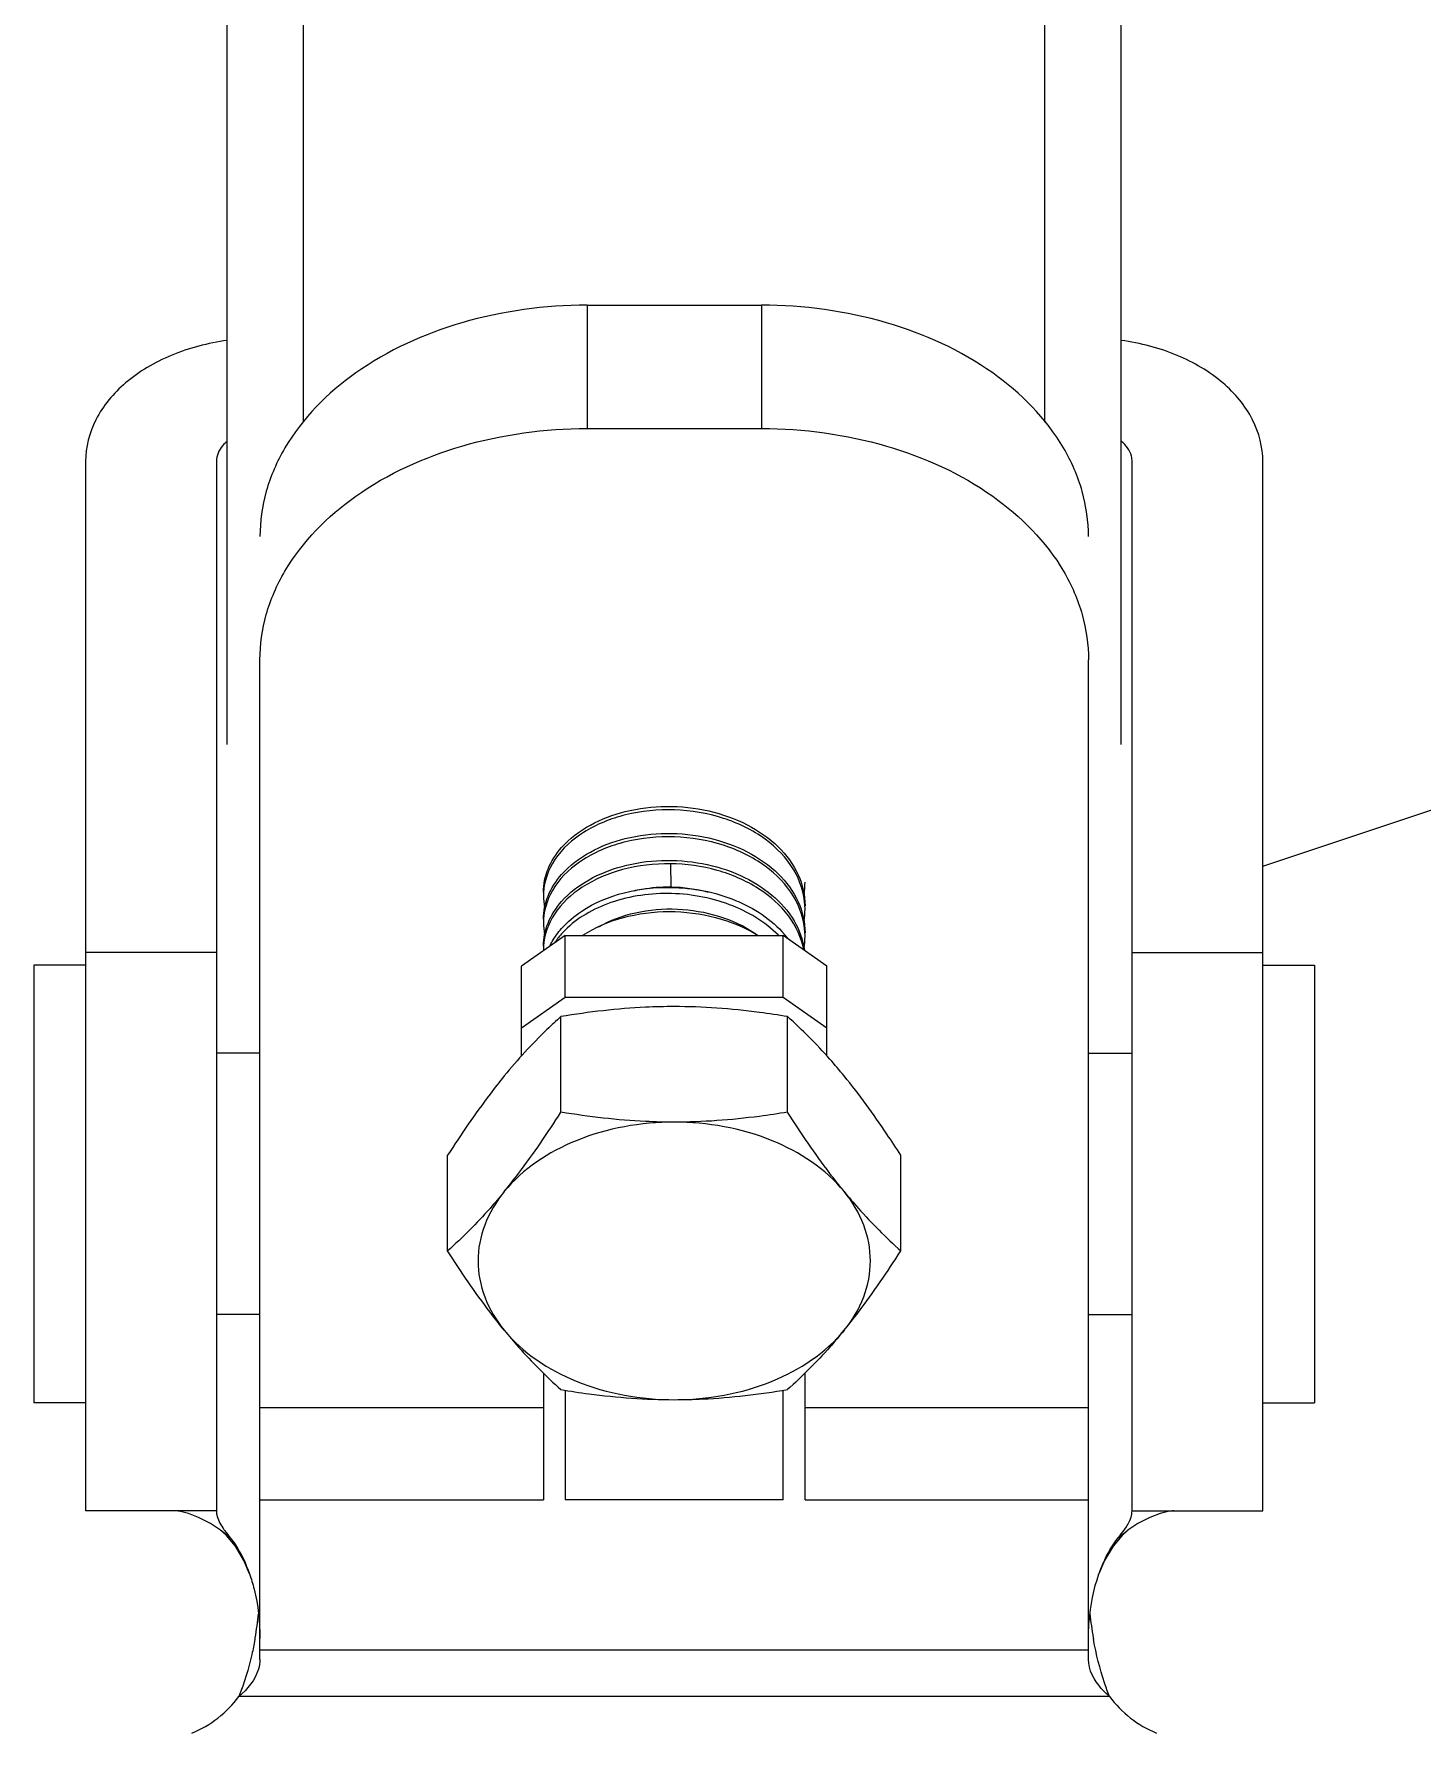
# Model space of a CAD drawing. Extents: x 1382187 to 1725648, y 860327 to 1571294.
# Drawn here: x 1535614 to 1536134, y 1228072 to 1228709 of the extents above; entities that cross this region are included whole.
import ezdxf

# ---------------------------------------------------------------- set-up
doc = ezdxf.new("R2010")
doc.units = 0
doc.header["$LTSCALE"] = 1000
doc.header["$MEASUREMENT"] = 0
doc.styles.get("Standard").update_dxf_attribs({"font": 'gbenor.shx', "bigfont": 'gbcbig.shx'})
doc.dimstyles.get("Standard").update_dxf_attribs({"dimtxt": 0.18, "dimasz": 0.18, "dimexe": 0.18, "dimexo": 0.0625, "dimgap": 0.09, "dimtad": 0, "dimtih": 1, "dimtoh": 1, "dimdec": 4, "dimzin": 0, "dimdsep": 46, "dimtxsty": 'Standard', "dimcen": 0.09, "dimadec": 0, "dimazin": 0, "dimtfac": 1, "dimtdec": 4, "dimtofl": 0, "dimtmove": 0, "dimatfit": 3, "dimfxl": 0, "dimtolj": 1, "dimtzin": 0, "dimarcsym": 0})

msp = doc.modelspace()

# ---------------------------------------------------------------- linework, layer by layer
for p, q in [((1535686.24, 1228442.38), (1535686.24, 1231012.75)), ((1536021.52, 1228442.38), (1536021.52, 1231012.75)), ((1535714.86, 1228563.26), (1535714.86, 1230728.3)), ((1535992.9, 1228563.26), (1535992.9, 1230728.3)), ((1535821.17, 1228607.17), (1535821.17, 1228560.91)), ((1535821.17, 1228607.17), (1535886.59, 1228607.17)), ((1535886.59, 1228607.17), (1535886.59, 1228560.91)), ((1535821.17, 1228560.91), (1535886.59, 1228560.91)), ((1535633.08, 1228548.53), (1535633.08, 1228154.91)), ((1535682.15, 1228548.53), (1535682.15, 1228154.91)), ((1536025.61, 1228154.91), (1536025.61, 1228548.53)), ((1536074.67, 1228154.91), (1536074.67, 1228548.53)), ((1535698.5, 1228099.2), (1535698.5, 1228474.18)), ((1536009.25, 1228099.2), (1536009.25, 1228474.18)), ((1535852.43, 1228397.65), (1535852.66, 1228388.98)), ((1535852.66, 1228388.98), (1535852.66, 1228388.79)), ((1535812.99, 1228370.75), (1535796.63, 1228359.18)), ((1535812.99, 1228347.62), (1535812.99, 1228370.75)), ((1535812.99, 1228370.75), (1535894.77, 1228370.75)), ((1535894.77, 1228347.62), (1535894.77, 1228370.75)), ((1535911.12, 1228359.18), (1535894.77, 1228370.75)), ((1535682.15, 1228364.31), (1535633.08, 1228364.31)), ((1536025.61, 1228364.31), (1536074.67, 1228364.31)), ((1535633.08, 1228359.67), (1535613.73, 1228359.67)), ((1535613.73, 1228359.67), (1535613.73, 1228195.49)), ((1535796.63, 1228325.59), (1535796.63, 1228359.18)), ((1535911.12, 1228325.59), (1535911.12, 1228359.18)), ((1536074.67, 1228359.67), (1536094.03, 1228359.67)), ((1536094.03, 1228359.67), (1536094.03, 1228195.49)), ((1535796.63, 1228336.05), (1535812.99, 1228347.62)), ((1535812.99, 1228347.62), (1535894.77, 1228347.62)), ((1535894.77, 1228347.62), (1535911.12, 1228336.05)), ((1535811.39, 1228304.46), (1535811.39, 1228340.32)), ((1535896.37, 1228304.46), (1535896.37, 1228340.32)), ((1535698.5, 1228326.64), (1535682.15, 1228326.64)), ((1536009.25, 1228326.64), (1536025.61, 1228326.64)), ((1535768.89, 1228252.42), (1535768.89, 1228288.28)), ((1535938.86, 1228252.42), (1535938.86, 1228288.28)), ((1535698.5, 1228228.51), (1535682.15, 1228228.51)), ((1536009.25, 1228228.51), (1536025.61, 1228228.51)), ((1535804.81, 1228206.57), (1535804.81, 1228159)), ((1535902.94, 1228159), (1535902.94, 1228206.57)), ((1535633.08, 1228195.49), (1535613.73, 1228195.49)), ((1535812.99, 1228200.14), (1535812.99, 1228159.02)), ((1535894.77, 1228159.02), (1535894.77, 1228200.14)), ((1536074.67, 1228195.49), (1536094.03, 1228195.49)), ((1535698.5, 1228193.73), (1535804.81, 1228193.73)), ((1535902.94, 1228193.73), (1536009.25, 1228193.73)), ((1535698.5, 1228159), (1535804.81, 1228159)), ((1535894.77, 1228159.02), (1535812.99, 1228159.02)), ((1535902.94, 1228159), (1536009.25, 1228159)), ((1535682.15, 1228154.91), (1535633.08, 1228154.91)), ((1536025.61, 1228154.91), (1536074.67, 1228154.91)), ((1535687.37, 1228144.81), (1535683.68, 1228147.61)), ((1536020.39, 1228144.81), (1536024.08, 1228147.61)), ((1536009.25, 1228102.65), (1535698.5, 1228102.65)), ((1536017.17, 1228085.3), (1535690.59, 1228085.3))]:
    msp.add_line(p, q)
for points in [[(1535683.68, 1228147.61), (1535679.98, 1228150.12), (1535675.5, 1228152.45), (1535671.63, 1228153.91), (1535668.71, 1228154.64), (1535666.97, 1228154.89), (1535666.53, 1228154.91)], [(1536041.22, 1228154.91), (1536040.78, 1228154.89), (1536039.05, 1228154.64), (1536036.13, 1228153.91), (1536032.25, 1228152.45), (1536027.77, 1228150.12), (1536024.08, 1228147.61)], [(1535694.58, 1228131.25), (1535692.48, 1228136.29), (1535689.27, 1228141.71), (1535685.94, 1228145.64), (1535683.69, 1228147.61)], [(1536024.07, 1228147.61), (1536021.78, 1228145.6), (1536018.46, 1228141.67), (1536015.26, 1228136.27), (1536013.18, 1228131.25)]]:
    msp.add_lwpolyline(points)
for centre, radius, start, end in [((1535827.09, 1228385.69), 22.28, 176.79531, 179.99774), ((1535827.42, 1228385.71), 22.61, 180.0486, 191.38893), ((1535851.6, 1228330.86), 58.13, 88.96287, 89.19864), ((1535851.6, 1228319.61), 69.18, 89.13991, 89.31671), ((1535875.84, 1228390.76), 27.1, 350.49826, 359.97077), ((1535875.84, 1228380.64), 27.1, 350.57751, 359.9713), ((1535876.13, 1228380.63), 26.81, 0.00153, 2.66808), ((1535827.09, 1228375.57), 22.28, 176.79481, 179.99775), ((1535827.42, 1228375.59), 22.6, 180.04798, 191.3296), ((1535827.09, 1228365.45), 22.28, 176.79416, 179.99777), ((1535867.25, 1228347.14), 36.87, 37.51951, 40.62392), ((1535875.84, 1228370.52), 27.1, 350.53849, 359.97102), ((1535876.13, 1228370.51), 26.81, 0.00154, 2.66785), ((1535827.04, 1228365.45), 22.22, 180.00024, 181.15233), ((1535708.92, 1228164.86), 29.33, 213.78825, 214.18873), ((1535998.83, 1228164.86), 29.33, 325.81127, 326.21175), ((1535575.12, 1228128.65), 123.45, 350.02794, 354.2434), ((1536132.63, 1228128.65), 123.44, 185.75095, 189.97214), ((1535573.75, 1228128.86), 124.83, 349.72994, 350.04434), ((1536134, 1228128.86), 124.83, 189.95566, 190.27006), ((1535657.62, 1228109.48), 40.89, 292.02431, 323.74846), ((1536050.14, 1228109.48), 40.89, 216.25154, 247.97569)]:
    msp.add_arc(centre, radius, start, end)
for points, knots in [([(1535821.17, 1228607.17), (1535805.37, 1228607.17), (1535774.7, 1228603.02), (1535734.55, 1228584.97), (1535710.07, 1228560.47), (1535700.16, 1228537.79), (1535698.5, 1228526.13), (1535698.5, 1228520.44)], [0, 0, 0, 0, 0.287429, 0.554303, 0.789052, 0.896403, 1, 1, 1, 1]), ([(1536009.25, 1228520.44), (1536009.25, 1228526.13), (1536007.6, 1228537.79), (1535997.69, 1228560.47), (1535973.21, 1228584.97), (1535933.05, 1228603.02), (1535902.39, 1228607.17), (1535886.59, 1228607.17)], [0, 0, 0, 0, 0.103597, 0.210948, 0.445697, 0.712571, 1, 1, 1, 1]), ([(1535686.21, 1228593.97), (1535679.02, 1228592.99), (1535665.37, 1228589.46), (1535647.99, 1228579.34), (1535636.07, 1228565.33), (1535633.08, 1228553.91), (1535633.08, 1228548.53)], [0, 0, 0, 0, 0.287892, 0.552013, 0.786654, 1, 1, 1, 1]), ([(1536074.67, 1228548.53), (1536074.67, 1228553.91), (1536071.69, 1228565.33), (1536059.77, 1228579.34), (1536042.38, 1228589.46), (1536028.74, 1228592.99), (1536021.54, 1228593.97)], [0, 0, 0, 0, 0.213346, 0.447987, 0.712108, 1, 1, 1, 1]), ([(1535698.5, 1228474.18), (1535698.5, 1228479.87), (1535700.16, 1228491.53), (1535710.07, 1228514.22), (1535734.55, 1228538.71), (1535774.7, 1228556.76), (1535805.37, 1228560.91), (1535821.17, 1228560.91)], [0, 0, 0, 0, 0.103597, 0.210948, 0.445697, 0.712571, 1, 1, 1, 1]), ([(1535886.59, 1228560.91), (1535902.39, 1228560.91), (1535933.05, 1228556.76), (1535973.21, 1228538.71), (1535997.69, 1228514.22), (1536007.6, 1228491.53), (1536009.25, 1228479.87), (1536009.25, 1228474.18)], [0, 0, 0, 0, 0.287429, 0.554303, 0.789052, 0.896403, 1, 1, 1, 1]), ([(1535686.15, 1228556.11), (1535685.54, 1228555.61), (1535683.43, 1228553.61), (1535682.15, 1228550.64), (1535682.15, 1228548.53)], [0, 0, 0, 0, 0.274002, 1, 1, 1, 1]), ([(1536025.61, 1228548.53), (1536025.61, 1228549.22), (1536025.24, 1228552.15), (1536023.33, 1228554.71), (1536021.6, 1228556.11)], [0, 0, 0, 0, 0.236834, 1, 1, 1, 1]), ([(1535902.91, 1228381.88), (1535902.69, 1228386.59), (1535899.43, 1228396.5), (1535888.04, 1228408.01), (1535872.22, 1228415.62), (1535854.04, 1228418.67), (1535835.86, 1228416.9), (1535820.04, 1228410.6), (1535808.53, 1228400.44), (1535805.09, 1228391.25), (1535804.85, 1228386.93)], [0, 0, 0, 0, 0.109411, 0.23076, 0.366309, 0.510386, 0.653207, 0.784895, 0.899597, 1, 1, 1, 1]), ([(1535811.64, 1228403.74), (1535817.67, 1228410.57), (1535831.52, 1228417.42), (1535851.04, 1228419.74), (1535866.78, 1228418.1), (1535881.23, 1228413.01), (1535893.06, 1228404.86), (1535901, 1228394.21), (1535902.94, 1228385.86), (1535902.94, 1228381.89)], [0, 0, 0, 0, 0.241317, 0.379461, 0.520014, 0.655792, 0.781306, 0.894819, 1, 1, 1, 1]), ([(1535902.91, 1228371.76), (1535902.69, 1228376.47), (1535899.43, 1228386.38), (1535888.04, 1228397.89), (1535872.22, 1228405.51), (1535854.04, 1228408.55), (1535835.86, 1228406.79), (1535820.04, 1228400.48), (1535808.53, 1228390.32), (1535805.09, 1228381.13), (1535804.85, 1228376.81)], [0, 0, 0, 0, 0.109411, 0.23076, 0.366314, 0.510391, 0.653213, 0.784895, 0.899597, 1, 1, 1, 1]), ([(1535811.63, 1228393.61), (1535817.66, 1228400.45), (1535831.51, 1228407.29), (1535851.03, 1228409.62), (1535866.77, 1228407.98), (1535881.23, 1228402.89), (1535893.06, 1228394.74), (1535901, 1228384.09), (1535902.94, 1228375.74), (1535902.94, 1228371.77)], [0, 0, 0, 0, 0.241302, 0.379446, 0.520006, 0.655788, 0.781304, 0.89482, 1, 1, 1, 1]), ([(1535804.81, 1228386.95), (1535804.81, 1228389.91), (1535806.09, 1228396.11), (1535809.53, 1228401.36), (1535811.64, 1228403.74)], [0, 0, 0, 0, 0.48237, 1, 1, 1, 1]), ([(1535811.63, 1228383.49), (1535817.41, 1228390.04), (1535830.53, 1228396.76), (1535849.2, 1228399.42), (1535864.4, 1228398.3), (1535878.62, 1228393.95), (1535890.63, 1228386.68), (1535899.28, 1228376.98), (1535902.18, 1228369.13), (1535902.7, 1228365.28)], [0, 0, 0, 0, 0.238806, 0.375378, 0.515068, 0.651187, 0.778286, 0.893865, 1, 1, 1, 1]), ([(1535804.81, 1228376.83), (1535804.81, 1228379.79), (1535806.09, 1228385.98), (1535809.52, 1228391.23), (1535811.63, 1228393.61)], [0, 0, 0, 0, 0.482394, 1, 1, 1, 1]), ([(1535852.43, 1228397.65), (1535846.42, 1228397.72), (1535834.79, 1228396.37), (1535819.47, 1228389.97), (1535808.37, 1228379.9), (1535805.08, 1228370.93), (1535804.85, 1228366.69)], [0, 0, 0, 0, 0.291821, 0.560232, 0.794326, 1, 1, 1, 1]), ([(1535902.46, 1228365.41), (1535901.6, 1228369.92), (1535897.29, 1228379.04), (1535885.49, 1228389.32), (1535869.96, 1228395.96), (1535858.35, 1228397.58), (1535852.43, 1228397.65)], [0, 0, 0, 0, 0.215857, 0.456017, 0.721227, 1, 1, 1, 1]), ([(1535811.62, 1228373.36), (1535813.81, 1228375.85), (1535825.28, 1228385.46), (1535840.95, 1228388.93), (1535852.43, 1228388.79)], [0, 0, 0, 0, 0.224306, 1, 1, 1, 1]), ([(1535893.02, 1228370.81), (1535887.92, 1228375.93), (1535874.46, 1228383.87), (1535851.65, 1228387.75), (1535829.35, 1228384.29), (1535816.5, 1228376.67), (1535811.99, 1228371.77)], [0, 0, 0, 0, 0.245715, 0.512956, 0.773315, 1, 1, 1, 1]), ([(1535838.45, 1228387.45), (1535839.57, 1228387.72), (1535844.16, 1228388.68), (1535848.88, 1228389.04), (1535852.42, 1228388.99)], [0, 0, 0, 0, 0.245441, 1, 1, 1, 1]), ([(1535852.64, 1228388.79), (1535860.89, 1228388.66), (1535876.67, 1228385.72), (1535890.39, 1228376.8), (1535895.23, 1228371.15)], [0, 0, 0, 0, 0.525716, 1, 1, 1, 1]), ([(1535804.81, 1228366.71), (1535804.81, 1228369.67), (1535806.09, 1228375.86), (1535809.52, 1228381.11), (1535811.63, 1228383.49)], [0, 0, 0, 0, 0.482388, 1, 1, 1, 1]), ([(1535819.62, 1228370.84), (1535824.17, 1228373.8), (1535834.8, 1228378.28), (1535857.54, 1228381.19), (1535875.59, 1228376.84), (1535885.36, 1228370.75)], [0, 0, 0, 0, 0.237857, 0.495496, 1, 1, 1, 1]), ([(1535825.58, 1228373.99), (1535829.82, 1228376.45), (1535839.59, 1228380.02), (1535860.07, 1228381.73), (1535876.06, 1228377.15), (1535884.53, 1228371.32)], [0, 0, 0, 0, 0.239537, 0.497847, 1, 1, 1, 1]), ([(1535807.18, 1228366.74), (1535807.46, 1228367.32), (1535808.7, 1228369.68), (1535810.28, 1228371.85), (1535811.62, 1228373.36)], [0, 0, 0, 0, 0.243018, 1, 1, 1, 1]), ([(1535853.88, 1228344.08), (1535850.3, 1228344.08), (1535836.07, 1228343.73), (1535821.9, 1228342.05), (1535811.39, 1228340.32)], [0, 0, 0, 0, 0.251248, 1, 1, 1, 1]), ([(1535896.37, 1228340.32), (1535892.88, 1228340.9), (1535878.81, 1228343.01), (1535864.57, 1228344.08), (1535853.88, 1228344.08)], [0, 0, 0, 0, 0.248681, 1, 1, 1, 1]), ([(1535811.39, 1228340.32), (1535809.61, 1228338.73), (1535802.08, 1228331.75), (1535795.12, 1228324.16), (1535790.14, 1228318.05)], [0, 0, 0, 0, 0.2325, 1, 1, 1, 1]), ([(1535917.62, 1228318.05), (1535915.87, 1228320.19), (1535909.23, 1228328.02), (1535901.96, 1228335.32), (1535896.37, 1228340.32)], [0, 0, 0, 0, 0.268858, 1, 1, 1, 1]), ([(1535790.14, 1228318.05), (1535788.31, 1228315.81), (1535780.78, 1228306.21), (1535773.93, 1228296.1), (1535768.89, 1228288.28)], [0, 0, 0, 0, 0.237123, 1, 1, 1, 1]), ([(1535938.86, 1228288.28), (1535937.14, 1228290.96), (1535930.45, 1228301.16), (1535923.31, 1228311.08), (1535917.62, 1228318.05)], [0, 0, 0, 0, 0.261287, 1, 1, 1, 1]), ([(1535790.14, 1228274.69), (1535791.97, 1228276.93), (1535799.5, 1228286.53), (1535806.35, 1228296.64), (1535811.39, 1228304.46)], [0, 0, 0, 0, 0.237123, 1, 1, 1, 1]), ([(1535853.88, 1228300.71), (1535850.3, 1228300.71), (1535836.07, 1228301.05), (1535821.9, 1228302.73), (1535811.39, 1228304.46)], [0, 0, 0, 0, 0.251248, 1, 1, 1, 1]), ([(1535896.37, 1228304.46), (1535892.88, 1228303.89), (1535878.81, 1228301.78), (1535864.57, 1228300.71), (1535853.88, 1228300.71)], [0, 0, 0, 0, 0.248681, 1, 1, 1, 1]), ([(1535917.62, 1228274.69), (1535915.79, 1228276.93), (1535908.26, 1228286.53), (1535901.4, 1228296.64), (1535896.37, 1228304.46)], [0, 0, 0, 0, 0.237123, 1, 1, 1, 1]), ([(1535853.88, 1228300.71), (1535841.39, 1228300.71), (1535817.71, 1228296.64), (1535797.1, 1228283.21), (1535790.14, 1228274.69)], [0, 0, 0, 0, 0.531659, 1, 1, 1, 1]), ([(1535917.62, 1228274.69), (1535910.66, 1228283.21), (1535890.04, 1228296.64), (1535866.36, 1228300.71), (1535853.88, 1228300.71)], [0, 0, 0, 0, 0.468341, 1, 1, 1, 1]), ([(1535790.14, 1228274.69), (1535788.39, 1228272.55), (1535781.76, 1228264.72), (1535774.49, 1228257.43), (1535768.89, 1228252.42)], [0, 0, 0, 0, 0.268858, 1, 1, 1, 1]), ([(1535790.14, 1228274.69), (1535787.07, 1228270.93), (1535782.1, 1228262.71), (1535779.4, 1228248.67), (1535782.1, 1228234.62), (1535787.07, 1228226.4), (1535790.14, 1228222.65)], [0, 0, 0, 0, 0.257487, 0.5, 0.742513, 1, 1, 1, 1]), ([(1535917.62, 1228274.69), (1535919.36, 1228272.55), (1535926, 1228264.72), (1535933.27, 1228257.43), (1535938.86, 1228252.42)], [0, 0, 0, 0, 0.268858, 1, 1, 1, 1]), ([(1535917.62, 1228222.65), (1535920.68, 1228226.4), (1535925.65, 1228234.62), (1535928.36, 1228248.67), (1535925.65, 1228262.71), (1535920.68, 1228270.93), (1535917.62, 1228274.69)], [0, 0, 0, 0, 0.257487, 0.5, 0.742513, 1, 1, 1, 1]), ([(1535790.14, 1228222.65), (1535788.31, 1228224.89), (1535780.78, 1228234.49), (1535773.93, 1228244.59), (1535768.89, 1228252.42)], [0, 0, 0, 0, 0.237123, 1, 1, 1, 1]), ([(1535917.62, 1228222.65), (1535919.44, 1228224.89), (1535926.97, 1228234.49), (1535933.83, 1228244.59), (1535938.86, 1228252.42)], [0, 0, 0, 0, 0.237123, 1, 1, 1, 1]), ([(1535790.14, 1228222.65), (1535791.89, 1228220.51), (1535798.52, 1228212.68), (1535805.79, 1228205.38), (1535811.39, 1228200.38)], [0, 0, 0, 0, 0.268858, 1, 1, 1, 1]), ([(1535790.14, 1228222.65), (1535797.1, 1228214.13), (1535817.71, 1228200.69), (1535841.39, 1228196.62), (1535853.88, 1228196.62)], [0, 0, 0, 0, 0.468341, 1, 1, 1, 1]), ([(1535853.88, 1228196.62), (1535866.36, 1228196.62), (1535890.04, 1228200.69), (1535910.66, 1228214.13), (1535917.62, 1228222.65)], [0, 0, 0, 0, 0.531659, 1, 1, 1, 1]), ([(1535917.62, 1228222.65), (1535915.87, 1228220.51), (1535909.23, 1228212.68), (1535901.96, 1228205.38), (1535896.37, 1228200.38)], [0, 0, 0, 0, 0.268858, 1, 1, 1, 1]), ([(1535811.39, 1228200.38), (1535814.88, 1228199.8), (1535828.95, 1228197.69), (1535843.19, 1228196.62), (1535853.88, 1228196.62)], [0, 0, 0, 0, 0.248681, 1, 1, 1, 1]), ([(1535853.88, 1228196.62), (1535857.45, 1228196.62), (1535871.68, 1228196.97), (1535885.86, 1228198.65), (1535896.37, 1228200.38)], [0, 0, 0, 0, 0.251248, 1, 1, 1, 1]), ([(1535682.15, 1228154.91), (1535682.15, 1228154.41), (1535682.39, 1228152.11), (1535683.55, 1228150.03), (1535684.54, 1228148.55)], [0, 0, 0, 0, 0.222245, 1, 1, 1, 1]), ([(1536023.21, 1228148.55), (1536023.58, 1228149.1), (1536024.78, 1228151.03), (1536025.61, 1228153.29), (1536025.61, 1228154.91)], [0, 0, 0, 0, 0.289589, 1, 1, 1, 1]), ([(1535684.66, 1228148.38), (1535684.85, 1228148.1), (1535685.71, 1228146.87), (1535686.64, 1228145.7), (1535687.37, 1228144.81)], [0, 0, 0, 0, 0.231104, 1, 1, 1, 1]), ([(1535687.37, 1228144.81), (1535688.05, 1228143.97), (1535691.06, 1228139.8), (1535693.24, 1228135.07), (1535694.58, 1228131.25)], [0, 0, 0, 0, 0.210146, 1, 1, 1, 1]), ([(1536013.18, 1228131.25), (1536013.66, 1228132.63), (1536015.53, 1228137.41), (1536018.08, 1228141.96), (1536020.39, 1228144.81)], [0, 0, 0, 0, 0.285604, 1, 1, 1, 1]), ([(1536020.39, 1228144.81), (1536020.64, 1228145.12), (1536021.58, 1228146.28), (1536022.48, 1228147.48), (1536023.1, 1228148.38)], [0, 0, 0, 0, 0.26918, 1, 1, 1, 1]), ([(1535694.58, 1228131.25), (1535695.23, 1228129.39), (1535697.56, 1228121.52), (1535698.5, 1228113.25), (1535698.5, 1228107.01)], [0, 0, 0, 0, 0.239548, 1, 1, 1, 1]), ([(1536009.25, 1228107.01), (1536009.25, 1228109.13), (1536009.58, 1228117.32), (1536011.16, 1228125.5), (1536013.18, 1228131.25)], [0, 0, 0, 0, 0.257456, 1, 1, 1, 1]), ([(1535696.58, 1228106.6), (1535696.25, 1228104.75), (1535694.77, 1228097.52), (1535692.63, 1228090.41), (1535690.59, 1228085.3)], [0, 0, 0, 0, 0.255037, 1, 1, 1, 1]), ([(1536017.17, 1228085.3), (1536016.5, 1228086.96), (1536013.96, 1228093.9), (1536012.17, 1228101.1), (1536011.17, 1228106.6)], [0, 0, 0, 0, 0.242689, 1, 1, 1, 1]), ([(1535698.5, 1228099.2), (1535698.5, 1228097.94), (1535697.51, 1228092.51), (1535693.8, 1228087.97), (1535690.59, 1228085.3)], [0, 0, 0, 0, 0.231026, 1, 1, 1, 1]), ([(1536017.17, 1228085.3), (1536016.06, 1228086.22), (1536012.19, 1228089.93), (1536009.25, 1228095.23), (1536009.25, 1228099.2)], [0, 0, 0, 0, 0.266, 1, 1, 1, 1])]:
    msp.add_open_spline(points, degree=3, knots=knots)
for points in [[(1535852.66, 1228388.98), (1535857.35, 1228388.9), (1535862.08, 1228388.25), (1535866.61, 1228387.03)], [(1535811.99, 1228371.77), (1535810.96, 1228370.65), (1535810, 1228369.46), (1535809.15, 1228368.2)]]:
    msp.add_open_spline(points, degree=3)

# ---------------------------------------------------------------- leaders
msp.add_leader([(1536074.67, 1228396.72), (1536953.81, 1228690.67)], dimstyle='Standard', override={"dimgap": 20})

doc.saveas('drawing.dxf')
